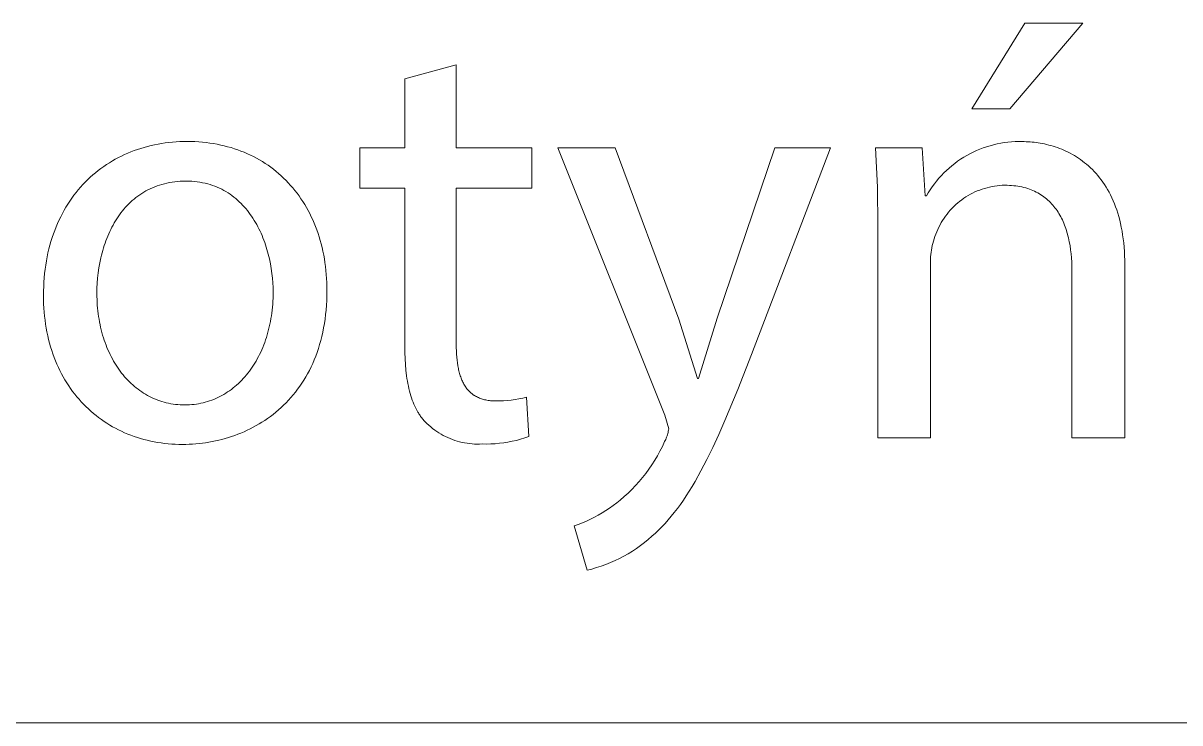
# Model space of a CAD drawing. Header units: millimetres. Extents: x 1434 to 4837, y 1889 to 4267.
# Drawn here: x 4309.4 to 4375.2, y 1889.5 to 1929.3 of the extents above; entities that cross this region are included whole.
import ezdxf

# ---------------------------------------------------------------- set-up
doc = ezdxf.new("R2010")
doc.units = ezdxf.units.MM
doc.header["$MEASUREMENT"] = 0
doc.layers.add('Domyślny', color=7, linetype='Continuous', true_color=0x000000)

msp = doc.modelspace()

# ---------------------------------------------------------------- linework, layer by layer
at = {"layer": 'Domyślny', "color": 18, "lineweight": 15, "true_color": 0x000000}
for p, q in [((4363.355, 1924.435), (4366.358, 1929.307)), ((4369.655, 1929.307), (4365.508, 1924.435)), ((4366.358, 1929.307), (4369.655, 1929.307)), ((4331.121, 1926.146), (4334.044, 1926.928)), ((4334.044, 1926.928), (4334.044, 1922.202)), ((4331.121, 1922.202), (4331.121, 1926.146)), ((4365.508, 1924.435), (4363.355, 1924.435)), ((4315.552, 1921.981), (4315.737, 1922.051)), ((4315.737, 1922.051), (4315.924, 1922.118)), ((4315.924, 1922.118), (4316.113, 1922.18)), ((4316.113, 1922.18), (4316.305, 1922.237)), ((4316.305, 1922.237), (4316.498, 1922.29)), ((4316.498, 1922.29), (4316.694, 1922.339)), ((4316.694, 1922.339), (4316.892, 1922.383)), ((4316.892, 1922.383), (4317.091, 1922.422)), ((4317.091, 1922.422), (4317.293, 1922.457)), ((4317.293, 1922.457), (4317.496, 1922.487)), ((4317.496, 1922.487), (4317.701, 1922.513)), ((4317.701, 1922.513), (4317.908, 1922.534)), ((4317.908, 1922.534), (4318.116, 1922.55)), ((4318.116, 1922.55), (4318.326, 1922.562)), ((4318.326, 1922.562), (4318.537, 1922.569)), ((4318.537, 1922.569), (4318.75, 1922.572)), ((4318.75, 1922.572), (4318.971, 1922.569)), ((4318.971, 1922.569), (4319.19, 1922.562)), ((4319.19, 1922.562), (4319.406, 1922.549)), ((4319.406, 1922.549), (4319.62, 1922.532)), ((4319.62, 1922.532), (4319.832, 1922.509)), ((4319.832, 1922.509), (4320.041, 1922.482)), ((4320.041, 1922.482), (4320.247, 1922.45)), ((4320.247, 1922.45), (4320.451, 1922.414)), ((4320.451, 1922.414), (4320.653, 1922.372)), ((4320.653, 1922.372), (4320.852, 1922.326)), ((4320.852, 1922.326), (4321.048, 1922.276)), ((4321.048, 1922.276), (4321.242, 1922.221)), ((4321.242, 1922.221), (4321.433, 1922.161)), ((4321.433, 1922.161), (4321.621, 1922.096)), ((4321.621, 1922.096), (4321.807, 1922.028)), ((4321.807, 1922.028), (4321.99, 1921.955)), ((4328.571, 1919.913), (4328.571, 1922.202)), ((4328.571, 1922.202), (4331.121, 1922.202)), ((4334.044, 1922.202), (4338.339, 1922.202)), ((4338.339, 1922.202), (4338.339, 1919.913)), ((4345.908, 1906.995), (4339.822, 1922.202)), ((4339.822, 1922.202), (4343.086, 1922.202)), ((4343.086, 1922.202), (4346.701, 1912.457)), ((4348.876, 1912.525), (4352.151, 1922.202)), ((4355.313, 1922.202), (4350.825, 1910.451)), ((4352.151, 1922.202), (4355.313, 1922.202)), ((4357.987, 1919.971), (4357.882, 1922.202)), ((4357.882, 1922.202), (4360.533, 1922.202)), ((4360.533, 1922.202), (4360.703, 1919.471)), ((4363.431, 1921.967), (4363.618, 1922.053)), ((4363.618, 1922.053), (4363.808, 1922.133)), ((4363.808, 1922.133), (4364, 1922.206)), ((4364, 1922.206), (4364.195, 1922.272)), ((4364.195, 1922.272), (4364.391, 1922.332)), ((4364.391, 1922.332), (4364.59, 1922.386)), ((4364.59, 1922.386), (4364.791, 1922.432)), ((4364.791, 1922.432), (4364.993, 1922.472)), ((4364.993, 1922.472), (4365.196, 1922.505)), ((4365.196, 1922.505), (4365.4, 1922.531)), ((4365.4, 1922.531), (4365.605, 1922.55)), ((4365.605, 1922.55), (4365.81, 1922.562)), ((4365.81, 1922.562), (4366.016, 1922.567)), ((4366.016, 1922.567), (4366.222, 1922.565)), ((4366.222, 1922.565), (4366.329, 1922.564)), ((4366.329, 1922.564), (4366.439, 1922.561)), ((4366.439, 1922.561), (4366.55, 1922.556)), ((4366.55, 1922.556), (4366.662, 1922.548)), ((4366.662, 1922.548), (4366.776, 1922.539)), ((4366.776, 1922.539), (4366.892, 1922.527)), ((4366.892, 1922.527), (4367.008, 1922.512)), ((4367.008, 1922.512), (4367.126, 1922.495)), ((4367.126, 1922.495), (4367.245, 1922.476)), ((4367.245, 1922.476), (4367.364, 1922.454)), ((4367.364, 1922.454), (4367.484, 1922.429)), ((4367.484, 1922.429), (4367.605, 1922.402)), ((4367.605, 1922.402), (4367.726, 1922.372)), ((4367.726, 1922.372), (4367.848, 1922.339)), ((4367.848, 1922.339), (4367.97, 1922.303)), ((4367.97, 1922.303), (4368.093, 1922.264)), ((4368.093, 1922.264), (4368.215, 1922.222)), ((4368.215, 1922.222), (4368.338, 1922.177)), ((4368.338, 1922.177), (4368.46, 1922.129)), ((4368.46, 1922.129), (4368.582, 1922.077)), ((4368.582, 1922.077), (4368.704, 1922.022)), ((4368.704, 1922.022), (4368.825, 1921.964)), ((4314.163, 1921.258), (4314.328, 1921.364)), ((4314.328, 1921.364), (4314.495, 1921.465)), ((4314.495, 1921.465), (4314.664, 1921.561)), ((4314.664, 1921.561), (4314.837, 1921.654)), ((4314.837, 1921.654), (4315.012, 1921.742)), ((4315.012, 1921.742), (4315.189, 1921.826)), ((4315.189, 1921.826), (4315.369, 1921.905)), ((4315.369, 1921.905), (4315.552, 1921.981)), ((4321.99, 1921.955), (4322.169, 1921.877)), ((4322.169, 1921.877), (4322.346, 1921.795)), ((4322.346, 1921.795), (4322.52, 1921.709)), ((4322.52, 1921.709), (4322.691, 1921.619)), ((4322.691, 1921.619), (4322.859, 1921.524)), ((4322.859, 1921.524), (4323.024, 1921.426)), ((4323.024, 1921.426), (4323.186, 1921.323)), ((4362.38, 1921.322), (4362.546, 1921.444)), ((4362.546, 1921.444), (4362.716, 1921.561)), ((4362.716, 1921.561), (4362.889, 1921.671)), ((4362.889, 1921.671), (4363.066, 1921.776)), ((4363.066, 1921.776), (4363.247, 1921.874)), ((4363.247, 1921.874), (4363.431, 1921.967)), ((4368.825, 1921.964), (4368.946, 1921.902)), ((4368.946, 1921.902), (4369.066, 1921.836)), ((4369.066, 1921.836), (4369.185, 1921.767)), ((4369.185, 1921.767), (4369.303, 1921.695)), ((4369.303, 1921.695), (4369.42, 1921.618)), ((4369.42, 1921.618), (4369.537, 1921.538)), ((4369.537, 1921.538), (4369.652, 1921.454)), ((4369.652, 1921.454), (4369.765, 1921.366)), ((4369.765, 1921.366), (4369.877, 1921.274)), ((4313.386, 1920.669), (4313.535, 1920.795)), ((4313.535, 1920.795), (4313.688, 1920.917)), ((4313.688, 1920.917), (4313.843, 1921.035)), ((4313.843, 1921.035), (4314.002, 1921.149)), ((4314.002, 1921.149), (4314.163, 1921.258)), ((4323.186, 1921.323), (4323.345, 1921.216)), ((4323.345, 1921.216), (4323.501, 1921.105)), ((4323.501, 1921.105), (4323.653, 1920.99)), ((4323.653, 1920.99), (4323.802, 1920.871)), ((4323.802, 1920.871), (4323.948, 1920.748)), ((4323.948, 1920.748), (4324.091, 1920.622)), ((4361.619, 1920.632), (4361.762, 1920.78)), ((4361.762, 1920.78), (4361.909, 1920.924)), ((4361.909, 1920.924), (4362.062, 1921.062)), ((4362.062, 1921.062), (4362.219, 1921.195)), ((4362.219, 1921.195), (4362.38, 1921.322)), ((4369.877, 1921.274), (4369.988, 1921.178)), ((4369.988, 1921.178), (4370.097, 1921.078)), ((4370.097, 1921.078), (4370.204, 1920.974)), ((4370.204, 1920.974), (4370.31, 1920.865)), ((4370.31, 1920.865), (4370.413, 1920.752)), ((4370.413, 1920.752), (4370.514, 1920.634)), ((4312.687, 1919.977), (4312.821, 1920.123)), ((4312.821, 1920.123), (4312.957, 1920.266)), ((4312.957, 1920.266), (4313.097, 1920.404)), ((4313.097, 1920.404), (4313.24, 1920.539)), ((4313.24, 1920.539), (4313.386, 1920.669)), ((4317.035, 1920.044), (4316.902, 1919.994)), ((4317.17, 1920.09), (4317.035, 1920.044)), ((4317.308, 1920.132), (4317.17, 1920.09)), ((4317.45, 1920.17), (4317.308, 1920.132)), ((4317.594, 1920.204), (4317.45, 1920.17)), ((4317.74, 1920.233), (4317.594, 1920.204)), ((4317.89, 1920.258), (4317.74, 1920.233)), ((4318.043, 1920.279), (4317.89, 1920.258)), ((4318.198, 1920.295), (4318.043, 1920.279)), ((4318.357, 1920.307), (4318.198, 1920.295)), ((4318.518, 1920.314), (4318.357, 1920.307)), ((4318.682, 1920.317), (4318.518, 1920.314)), ((4318.847, 1920.314), (4318.682, 1920.317)), ((4319.008, 1920.306), (4318.847, 1920.314)), ((4319.167, 1920.294), (4319.008, 1920.306)), ((4319.322, 1920.276), (4319.167, 1920.294)), ((4319.475, 1920.254), (4319.322, 1920.276)), ((4319.624, 1920.227), (4319.475, 1920.254)), ((4319.77, 1920.195), (4319.624, 1920.227)), ((4319.913, 1920.159), (4319.77, 1920.195)), ((4320.054, 1920.119), (4319.913, 1920.159)), ((4320.191, 1920.074), (4320.054, 1920.119)), ((4320.325, 1920.025), (4320.191, 1920.074)), ((4324.091, 1920.622), (4324.23, 1920.491)), ((4324.23, 1920.491), (4324.366, 1920.357)), ((4324.366, 1920.357), (4324.498, 1920.219)), ((4324.498, 1920.219), (4324.627, 1920.077)), ((4324.627, 1920.077), (4324.753, 1919.932)), ((4361.101, 1919.993), (4361.222, 1920.159)), ((4361.222, 1920.159), (4361.349, 1920.321)), ((4361.349, 1920.321), (4361.481, 1920.479)), ((4361.481, 1920.479), (4361.619, 1920.632)), ((4364.644, 1920.033), (4364.5, 1920.008)), ((4364.788, 1920.053), (4364.644, 1920.033)), ((4364.933, 1920.068), (4364.788, 1920.053)), ((4365.079, 1920.078), (4364.933, 1920.068)), ((4365.225, 1920.083), (4365.079, 1920.078)), ((4365.356, 1920.082), (4365.225, 1920.083)), ((4365.485, 1920.077), (4365.356, 1920.082)), ((4365.611, 1920.069), (4365.485, 1920.077)), ((4365.734, 1920.058), (4365.611, 1920.069)), ((4365.855, 1920.043), (4365.734, 1920.058)), ((4365.973, 1920.026), (4365.855, 1920.043)), ((4370.514, 1920.634), (4370.613, 1920.512)), ((4370.613, 1920.512), (4370.71, 1920.386)), ((4370.71, 1920.386), (4370.804, 1920.255)), ((4370.804, 1920.255), (4370.895, 1920.119)), ((4370.895, 1920.119), (4370.984, 1919.979)), ((4312.191, 1919.351), (4312.309, 1919.513)), ((4312.309, 1919.513), (4312.432, 1919.672)), ((4312.432, 1919.672), (4312.558, 1919.826)), ((4312.558, 1919.826), (4312.687, 1919.977)), ((4315.833, 1919.38), (4315.728, 1919.295)), ((4315.941, 1919.462), (4315.833, 1919.38)), ((4316.051, 1919.541), (4315.941, 1919.462)), ((4316.165, 1919.616), (4316.051, 1919.541)), ((4316.281, 1919.688), (4316.165, 1919.616)), ((4316.399, 1919.756), (4316.281, 1919.688)), ((4316.521, 1919.821), (4316.399, 1919.756)), ((4316.645, 1919.882), (4316.521, 1919.821)), ((4316.772, 1919.94), (4316.645, 1919.882)), ((4316.902, 1919.994), (4316.772, 1919.94)), ((4320.456, 1919.972), (4320.325, 1920.025)), ((4320.585, 1919.915), (4320.456, 1919.972)), ((4320.71, 1919.854), (4320.585, 1919.915)), ((4320.833, 1919.789), (4320.71, 1919.854)), ((4320.952, 1919.721), (4320.833, 1919.789)), ((4321.069, 1919.649), (4320.952, 1919.721)), ((4321.183, 1919.573), (4321.069, 1919.649)), ((4321.294, 1919.494), (4321.183, 1919.573)), ((4321.402, 1919.412), (4321.294, 1919.494)), ((4321.508, 1919.326), (4321.402, 1919.412)), ((4324.753, 1919.932), (4324.874, 1919.783)), ((4324.874, 1919.783), (4324.993, 1919.631)), ((4324.993, 1919.631), (4325.107, 1919.474)), ((4325.107, 1919.474), (4325.218, 1919.315)), ((4331.121, 1919.913), (4328.571, 1919.913)), ((4331.121, 1910.916), (4331.121, 1919.913)), ((4338.339, 1919.913), (4334.044, 1919.913)), ((4334.044, 1919.913), (4334.044, 1911.029)), ((4358.018, 1917.738), (4357.987, 1919.971)), ((4360.703, 1919.471), (4360.771, 1919.471)), ((4360.771, 1919.471), (4360.875, 1919.649)), ((4360.875, 1919.649), (4360.985, 1919.823)), ((4360.985, 1919.823), (4361.101, 1919.993)), ((4363.017, 1919.419), (4362.895, 1919.339)), ((4363.141, 1919.496), (4363.017, 1919.419)), ((4363.268, 1919.567), (4363.141, 1919.496)), ((4363.397, 1919.635), (4363.268, 1919.567)), ((4363.529, 1919.698), (4363.397, 1919.635)), ((4363.663, 1919.756), (4363.529, 1919.698)), ((4363.798, 1919.81), (4363.663, 1919.756)), ((4363.936, 1919.859), (4363.798, 1919.81)), ((4364.075, 1919.904), (4363.936, 1919.859)), ((4364.215, 1919.943), (4364.075, 1919.904)), ((4364.357, 1919.978), (4364.215, 1919.943)), ((4364.5, 1920.008), (4364.357, 1919.978)), ((4366.089, 1920.006), (4365.973, 1920.026)), ((4366.202, 1919.983), (4366.089, 1920.006)), ((4366.312, 1919.956), (4366.202, 1919.983)), ((4366.42, 1919.927), (4366.312, 1919.956)), ((4366.526, 1919.895), (4366.42, 1919.927)), ((4366.629, 1919.861), (4366.526, 1919.895)), ((4366.729, 1919.823), (4366.629, 1919.861)), ((4366.828, 1919.783), (4366.729, 1919.823)), ((4366.923, 1919.74), (4366.828, 1919.783)), ((4367.016, 1919.695), (4366.923, 1919.74)), ((4367.107, 1919.647), (4367.016, 1919.695)), ((4367.196, 1919.596), (4367.107, 1919.647)), ((4367.282, 1919.543), (4367.196, 1919.596)), ((4367.366, 1919.487), (4367.282, 1919.543)), ((4367.447, 1919.429), (4367.366, 1919.487)), ((4367.526, 1919.369), (4367.447, 1919.429)), ((4370.984, 1919.979), (4371.071, 1919.833)), ((4371.071, 1919.833), (4371.154, 1919.683)), ((4371.154, 1919.683), (4371.234, 1919.528)), ((4371.234, 1919.528), (4371.312, 1919.368)), ((4311.753, 1918.662), (4311.857, 1918.84)), ((4311.857, 1918.84), (4311.964, 1919.014)), ((4311.964, 1919.014), (4312.075, 1919.184)), ((4312.075, 1919.184), (4312.191, 1919.351)), ((4315.154, 1918.724), (4315.067, 1918.619)), ((4315.243, 1918.826), (4315.154, 1918.724)), ((4315.335, 1918.925), (4315.243, 1918.826)), ((4315.429, 1919.022), (4315.335, 1918.925)), ((4315.526, 1919.116), (4315.429, 1919.022)), ((4315.626, 1919.207), (4315.526, 1919.116)), ((4315.728, 1919.295), (4315.626, 1919.207)), ((4321.611, 1919.237), (4321.508, 1919.326)), ((4321.711, 1919.146), (4321.611, 1919.237)), ((4321.808, 1919.051), (4321.711, 1919.146)), ((4321.902, 1918.954), (4321.808, 1919.051)), ((4321.994, 1918.853), (4321.902, 1918.954)), ((4322.083, 1918.751), (4321.994, 1918.853)), ((4322.169, 1918.645), (4322.083, 1918.751)), ((4325.218, 1919.315), (4325.326, 1919.152)), ((4325.326, 1919.152), (4325.429, 1918.986)), ((4325.429, 1918.986), (4325.529, 1918.816)), ((4325.529, 1918.816), (4325.625, 1918.643)), ((4362.228, 1918.774), (4362.129, 1918.667)), ((4362.331, 1918.878), (4362.228, 1918.774)), ((4362.437, 1918.978), (4362.331, 1918.878)), ((4362.547, 1919.074), (4362.437, 1918.978)), ((4362.66, 1919.166), (4362.547, 1919.074)), ((4362.776, 1919.255), (4362.66, 1919.166)), ((4362.895, 1919.339), (4362.776, 1919.255)), ((4367.603, 1919.306), (4367.526, 1919.369)), ((4367.678, 1919.241), (4367.603, 1919.306)), ((4367.75, 1919.173), (4367.678, 1919.241)), ((4367.82, 1919.104), (4367.75, 1919.173)), ((4367.888, 1919.032), (4367.82, 1919.104)), ((4367.954, 1918.958), (4367.888, 1919.032)), ((4368.018, 1918.882), (4367.954, 1918.958)), ((4368.079, 1918.804), (4368.018, 1918.882)), ((4368.139, 1918.723), (4368.079, 1918.804)), ((4368.196, 1918.641), (4368.139, 1918.723)), ((4371.312, 1919.368), (4371.386, 1919.202)), ((4371.386, 1919.202), (4371.456, 1919.032)), ((4371.456, 1919.032), (4371.524, 1918.856)), ((4371.524, 1918.856), (4371.587, 1918.676)), ((4311.378, 1917.912), (4311.466, 1918.105)), ((4311.466, 1918.105), (4311.558, 1918.294)), ((4311.558, 1918.294), (4311.653, 1918.48)), ((4311.653, 1918.48), (4311.753, 1918.662)), ((4314.748, 1918.175), (4314.674, 1918.059)), ((4314.824, 1918.29), (4314.748, 1918.175)), ((4314.902, 1918.402), (4314.824, 1918.29)), ((4314.984, 1918.512), (4314.902, 1918.402)), ((4315.067, 1918.619), (4314.984, 1918.512)), ((4322.253, 1918.537), (4322.169, 1918.645)), ((4322.334, 1918.427), (4322.253, 1918.537)), ((4322.412, 1918.315), (4322.334, 1918.427)), ((4322.488, 1918.2), (4322.412, 1918.315)), ((4322.561, 1918.084), (4322.488, 1918.2)), ((4322.632, 1917.965), (4322.561, 1918.084)), ((4325.625, 1918.643), (4325.717, 1918.467)), ((4325.717, 1918.467), (4325.805, 1918.287)), ((4325.805, 1918.287), (4325.89, 1918.105)), ((4325.89, 1918.105), (4325.97, 1917.919)), ((4361.69, 1918.085), (4361.615, 1917.96)), ((4361.77, 1918.207), (4361.69, 1918.085)), ((4361.854, 1918.327), (4361.77, 1918.207)), ((4361.942, 1918.443), (4361.854, 1918.327)), ((4362.033, 1918.557), (4361.942, 1918.443)), ((4362.129, 1918.667), (4362.033, 1918.557)), ((4368.252, 1918.557), (4368.196, 1918.641)), ((4368.305, 1918.471), (4368.252, 1918.557)), ((4368.356, 1918.383), (4368.305, 1918.471)), ((4368.405, 1918.294), (4368.356, 1918.383)), ((4368.452, 1918.202), (4368.405, 1918.294)), ((4368.497, 1918.109), (4368.452, 1918.202)), ((4368.541, 1918.014), (4368.497, 1918.109)), ((4371.587, 1918.676), (4371.648, 1918.489)), ((4371.648, 1918.489), (4371.704, 1918.298)), ((4371.704, 1918.298), (4371.756, 1918.1)), ((4371.756, 1918.1), (4371.805, 1917.898)), ((4311.141, 1917.309), (4311.216, 1917.514)), ((4311.216, 1917.514), (4311.295, 1917.715)), ((4311.295, 1917.715), (4311.378, 1917.912)), ((4314.346, 1917.445), (4314.287, 1917.317)), ((4314.406, 1917.572), (4314.346, 1917.445)), ((4314.47, 1917.696), (4314.406, 1917.572)), ((4314.535, 1917.819), (4314.47, 1917.696)), ((4314.604, 1917.94), (4314.535, 1917.819)), ((4314.674, 1918.059), (4314.604, 1917.94)), ((4322.7, 1917.845), (4322.632, 1917.965)), ((4322.766, 1917.723), (4322.7, 1917.845)), ((4322.829, 1917.599), (4322.766, 1917.723)), ((4322.889, 1917.474), (4322.829, 1917.599)), ((4322.947, 1917.347), (4322.889, 1917.474)), ((4325.97, 1917.919), (4326.046, 1917.73)), ((4326.046, 1917.73), (4326.119, 1917.538)), ((4326.119, 1917.538), (4326.187, 1917.343)), ((4358.018, 1905.715), (4358.018, 1917.738)), ((4361.358, 1917.437), (4361.305, 1917.301)), ((4361.415, 1917.571), (4361.358, 1917.437)), ((4361.478, 1917.703), (4361.415, 1917.571)), ((4361.544, 1917.833), (4361.478, 1917.703)), ((4361.615, 1917.96), (4361.544, 1917.833)), ((4368.582, 1917.918), (4368.541, 1918.014)), ((4368.621, 1917.819), (4368.582, 1917.918)), ((4368.659, 1917.72), (4368.621, 1917.819)), ((4368.694, 1917.618), (4368.659, 1917.72)), ((4368.728, 1917.516), (4368.694, 1917.618)), ((4368.76, 1917.412), (4368.728, 1917.516)), ((4368.79, 1917.306), (4368.76, 1917.412)), ((4371.805, 1917.898), (4371.849, 1917.689)), ((4371.849, 1917.689), (4371.889, 1917.475)), ((4371.889, 1917.475), (4371.925, 1917.256)), ((4310.944, 1916.674), (4311.005, 1916.89)), ((4311.005, 1916.89), (4311.071, 1917.101)), ((4311.071, 1917.101), (4311.141, 1917.309)), ((4314.08, 1916.789), (4314.034, 1916.653)), ((4314.128, 1916.923), (4314.08, 1916.789)), ((4314.179, 1917.056), (4314.128, 1916.923)), ((4314.232, 1917.187), (4314.179, 1917.056)), ((4314.287, 1917.317), (4314.232, 1917.187)), ((4323.003, 1917.219), (4322.947, 1917.347)), ((4323.056, 1917.09), (4323.003, 1917.219)), ((4323.106, 1916.959), (4323.056, 1917.09)), ((4323.154, 1916.828), (4323.106, 1916.959)), ((4323.2, 1916.695), (4323.154, 1916.828)), ((4326.187, 1917.343), (4326.251, 1917.145)), ((4326.251, 1917.145), (4326.311, 1916.944)), ((4326.311, 1916.944), (4326.367, 1916.74)), ((4361.137, 1916.775), (4361.105, 1916.649)), ((4361.173, 1916.9), (4361.137, 1916.775)), ((4361.213, 1917.024), (4361.173, 1916.9)), ((4361.257, 1917.163), (4361.213, 1917.024)), ((4361.305, 1917.301), (4361.257, 1917.163)), ((4368.818, 1917.199), (4368.79, 1917.306)), ((4368.845, 1917.091), (4368.818, 1917.199)), ((4368.893, 1916.87), (4368.845, 1917.091)), ((4368.934, 1916.645), (4368.893, 1916.87)), ((4371.925, 1917.256), (4371.957, 1917.03)), ((4371.957, 1917.03), (4371.984, 1916.799)), ((4371.984, 1916.799), (4372.006, 1916.561)), ((4310.787, 1916.006), (4310.835, 1916.232)), ((4310.835, 1916.232), (4310.887, 1916.455)), ((4310.887, 1916.455), (4310.944, 1916.674)), ((4313.875, 1916.099), (4313.842, 1915.957)), ((4313.911, 1916.239), (4313.875, 1916.099)), ((4313.95, 1916.378), (4313.911, 1916.239)), ((4313.991, 1916.516), (4313.95, 1916.378)), ((4314.034, 1916.653), (4313.991, 1916.516)), ((4323.243, 1916.562), (4323.2, 1916.695)), ((4323.284, 1916.428), (4323.243, 1916.562)), ((4323.359, 1916.158), (4323.284, 1916.428)), ((4323.425, 1915.886), (4323.359, 1916.158)), ((4326.367, 1916.74), (4326.418, 1916.533)), ((4326.418, 1916.533), (4326.465, 1916.324)), ((4326.465, 1916.324), (4326.508, 1916.112)), ((4326.508, 1916.112), (4326.547, 1915.897)), ((4361.018, 1916.137), (4361.007, 1916.008)), ((4361.034, 1916.266), (4361.018, 1916.137)), ((4361.053, 1916.395), (4361.034, 1916.266)), ((4361.077, 1916.523), (4361.053, 1916.395)), ((4361.105, 1916.649), (4361.077, 1916.523)), ((4368.968, 1916.415), (4368.934, 1916.645)), ((4368.995, 1916.181), (4368.968, 1916.415)), ((4369.017, 1915.944), (4368.995, 1916.181)), ((4372.006, 1916.561), (4372.023, 1916.318)), ((4372.023, 1916.318), (4372.036, 1916.068)), ((4310.673, 1915.306), (4310.706, 1915.543)), ((4310.706, 1915.543), (4310.744, 1915.776)), ((4310.744, 1915.776), (4310.787, 1916.006)), ((4313.781, 1915.673), (4313.731, 1915.385)), ((4313.842, 1915.957), (4313.781, 1915.673)), ((4323.481, 1915.612), (4323.425, 1915.886)), ((4323.528, 1915.339), (4323.481, 1915.612)), ((4326.547, 1915.897), (4326.581, 1915.679)), ((4326.581, 1915.679), (4326.611, 1915.459)), ((4326.611, 1915.459), (4326.636, 1915.236)), ((4361, 1915.878), (4360.997, 1915.748)), ((4360.997, 1915.748), (4360.998, 1915.619)), ((4360.998, 1915.619), (4360.998, 1905.715)), ((4361.007, 1916.008), (4361, 1915.878)), ((4369.032, 1915.702), (4369.017, 1915.944)), ((4369.04, 1915.458), (4369.032, 1915.702)), ((4369.043, 1915.211), (4369.04, 1915.458)), ((4372.036, 1916.068), (4372.044, 1915.813)), ((4372.044, 1915.813), (4372.046, 1915.551)), ((4372.046, 1915.551), (4372.046, 1905.715)), ((4310.604, 1914.575), (4310.622, 1914.822)), ((4310.622, 1914.822), (4310.645, 1915.066)), ((4310.645, 1915.066), (4310.673, 1915.306)), ((4313.658, 1914.803), (4313.635, 1914.511)), ((4313.69, 1915.095), (4313.658, 1914.803)), ((4313.731, 1915.385), (4313.69, 1915.095)), ((4323.567, 1915.066), (4323.528, 1915.339)), ((4323.596, 1914.794), (4323.567, 1915.066)), ((4323.617, 1914.524), (4323.596, 1914.794)), ((4326.636, 1915.236), (4326.657, 1915.011)), ((4326.657, 1915.011), (4326.673, 1914.783)), ((4326.673, 1914.783), (4326.684, 1914.552)), ((4369.043, 1905.715), (4369.043, 1915.211)), ((4310.583, 1914.07), (4310.591, 1914.324)), ((4310.591, 1914.324), (4310.604, 1914.575)), ((4313.621, 1914.218), (4313.617, 1913.926)), ((4313.635, 1914.511), (4313.621, 1914.218)), ((4323.63, 1914.257), (4323.617, 1914.524)), ((4323.634, 1913.994), (4323.63, 1914.257)), ((4326.684, 1914.552), (4326.691, 1914.319)), ((4326.691, 1914.319), (4326.694, 1914.084)), ((4310.58, 1913.812), (4310.583, 1914.07)), ((4310.583, 1913.569), (4310.58, 1913.812)), ((4310.59, 1913.329), (4310.583, 1913.569)), ((4313.617, 1913.926), (4313.619, 1913.757)), ((4313.619, 1913.757), (4313.623, 1913.589)), ((4313.623, 1913.589), (4313.631, 1913.423)), ((4323.609, 1913.309), (4323.62, 1913.478)), ((4323.62, 1913.478), (4323.628, 1913.648)), ((4323.628, 1913.648), (4323.633, 1913.82)), ((4323.633, 1913.82), (4323.634, 1913.994)), ((4326.681, 1913.524), (4326.666, 1913.251)), ((4326.691, 1913.802), (4326.681, 1913.524)), ((4326.694, 1914.084), (4326.691, 1913.802)), ((4310.603, 1913.092), (4310.59, 1913.329)), ((4310.62, 1912.858), (4310.603, 1913.092)), ((4310.642, 1912.627), (4310.62, 1912.858)), ((4313.631, 1913.423), (4313.641, 1913.259)), ((4313.641, 1913.259), (4313.655, 1913.095)), ((4313.655, 1913.095), (4313.671, 1912.934)), ((4313.671, 1912.934), (4313.69, 1912.774)), ((4323.536, 1912.651), (4323.559, 1912.813)), ((4323.559, 1912.813), (4323.579, 1912.977)), ((4323.579, 1912.977), (4323.595, 1913.142)), ((4323.595, 1913.142), (4323.609, 1913.309)), ((4326.645, 1912.983), (4326.618, 1912.72)), ((4326.666, 1913.251), (4326.645, 1912.983)), ((4310.669, 1912.399), (4310.642, 1912.627)), ((4310.701, 1912.174), (4310.669, 1912.399)), ((4310.737, 1911.952), (4310.701, 1912.174)), ((4313.69, 1912.774), (4313.712, 1912.615)), ((4313.712, 1912.615), (4313.737, 1912.458)), ((4313.737, 1912.458), (4313.765, 1912.303)), ((4313.765, 1912.303), (4313.795, 1912.149)), ((4313.795, 1912.149), (4313.829, 1911.998)), ((4323.417, 1912.022), (4323.451, 1912.176)), ((4323.451, 1912.176), (4323.482, 1912.332)), ((4323.482, 1912.332), (4323.51, 1912.491)), ((4323.51, 1912.491), (4323.536, 1912.651)), ((4326.548, 1912.209), (4326.504, 1911.961)), ((4326.586, 1912.462), (4326.548, 1912.209)), ((4326.618, 1912.72), (4326.586, 1912.462)), ((4346.701, 1912.457), (4347.755, 1909.08)), ((4347.823, 1909.08), (4348.876, 1912.525)), ((4310.778, 1911.733), (4310.737, 1911.952)), ((4310.823, 1911.517), (4310.778, 1911.733)), ((4310.873, 1911.304), (4310.823, 1911.517)), ((4313.829, 1911.998), (4313.865, 1911.848)), ((4313.865, 1911.848), (4313.903, 1911.7)), ((4313.903, 1911.7), (4313.944, 1911.553)), ((4313.944, 1911.553), (4313.988, 1911.409)), ((4323.253, 1911.423), (4323.298, 1911.57)), ((4323.298, 1911.57), (4323.34, 1911.718)), ((4323.34, 1911.718), (4323.38, 1911.869)), ((4323.38, 1911.869), (4323.417, 1912.022)), ((4326.455, 1911.718), (4326.401, 1911.48)), ((4326.504, 1911.961), (4326.455, 1911.718)), ((4310.927, 1911.094), (4310.873, 1911.304)), ((4310.986, 1910.888), (4310.927, 1911.094)), ((4311.049, 1910.685), (4310.986, 1910.888)), ((4313.988, 1911.409), (4314.035, 1911.267)), ((4314.035, 1911.267), (4314.084, 1911.127)), ((4314.084, 1911.127), (4314.135, 1910.988)), ((4314.135, 1910.988), (4314.189, 1910.852)), ((4314.189, 1910.852), (4314.246, 1910.718)), ((4322.99, 1910.724), (4323.047, 1910.859)), ((4323.047, 1910.859), (4323.103, 1910.997)), ((4323.103, 1910.997), (4323.155, 1911.137)), ((4323.155, 1911.137), (4323.205, 1911.279)), ((4323.205, 1911.279), (4323.253, 1911.423)), ((4326.277, 1911.017), (4326.208, 1910.793)), ((4326.342, 1911.246), (4326.277, 1911.017)), ((4326.401, 1911.48), (4326.342, 1911.246)), ((4331.125, 1910.558), (4331.121, 1910.916)), ((4334.044, 1911.029), (4334.046, 1910.84)), ((4334.046, 1910.84), (4334.052, 1910.655)), ((4311.117, 1910.485), (4311.049, 1910.685)), ((4311.188, 1910.289), (4311.117, 1910.485)), ((4311.264, 1910.096), (4311.188, 1910.289)), ((4314.246, 1910.718), (4314.305, 1910.586)), ((4314.305, 1910.586), (4314.366, 1910.457)), ((4314.366, 1910.457), (4314.43, 1910.329)), ((4314.43, 1910.329), (4314.496, 1910.204)), ((4314.496, 1910.204), (4314.565, 1910.082)), ((4322.665, 1910.081), (4322.734, 1910.205)), ((4322.734, 1910.205), (4322.802, 1910.331)), ((4322.802, 1910.331), (4322.867, 1910.459)), ((4322.867, 1910.459), (4322.929, 1910.59)), ((4322.929, 1910.59), (4322.99, 1910.724)), ((4326.055, 1910.36), (4325.971, 1910.15)), ((4326.134, 1910.574), (4326.055, 1910.36)), ((4326.208, 1910.793), (4326.134, 1910.574)), ((4331.136, 1910.211), (4331.125, 1910.558)), ((4331.156, 1909.876), (4331.136, 1910.211)), ((4334.052, 1910.655), (4334.06, 1910.476)), ((4334.06, 1910.476), (4334.073, 1910.302)), ((4334.073, 1910.302), (4334.09, 1910.134)), ((4350.825, 1910.451), (4350.048, 1908.454)), ((4311.344, 1909.906), (4311.264, 1910.096)), ((4311.427, 1909.72), (4311.344, 1909.906)), ((4311.515, 1909.537), (4311.427, 1909.72)), ((4311.607, 1909.357), (4311.515, 1909.537)), ((4314.565, 1910.082), (4314.636, 1909.961)), ((4314.636, 1909.961), (4314.709, 1909.843)), ((4314.709, 1909.843), (4314.784, 1909.728)), ((4314.784, 1909.728), (4314.862, 1909.615)), ((4314.862, 1909.615), (4314.942, 1909.505)), ((4322.282, 1909.501), (4322.363, 1909.612)), ((4322.363, 1909.612), (4322.442, 1909.725)), ((4322.442, 1909.725), (4322.518, 1909.841)), ((4322.518, 1909.841), (4322.593, 1909.96)), ((4322.593, 1909.96), (4322.665, 1910.081)), ((4325.693, 1909.55), (4325.592, 1909.359)), ((4325.79, 1909.745), (4325.693, 1909.55)), ((4325.883, 1909.945), (4325.79, 1909.745)), ((4325.971, 1910.15), (4325.883, 1909.945)), ((4331.184, 1909.552), (4331.156, 1909.876)), ((4331.22, 1909.239), (4331.184, 1909.552)), ((4334.09, 1910.134), (4334.11, 1909.971)), ((4334.11, 1909.971), (4334.134, 1909.813)), ((4334.134, 1909.813), (4334.163, 1909.661)), ((4334.163, 1909.661), (4334.178, 1909.587)), ((4334.178, 1909.587), (4334.195, 1909.515)), ((4334.195, 1909.515), (4334.213, 1909.444)), ((4311.703, 1909.181), (4311.607, 1909.357)), ((4311.802, 1909.009), (4311.703, 1909.181)), ((4311.906, 1908.84), (4311.802, 1909.009)), ((4314.942, 1909.505), (4315.024, 1909.397)), ((4315.024, 1909.397), (4315.108, 1909.292)), ((4315.108, 1909.292), (4315.194, 1909.19)), ((4315.194, 1909.19), (4315.282, 1909.09)), ((4315.282, 1909.09), (4315.372, 1908.993)), ((4315.372, 1908.993), (4315.465, 1908.899)), ((4315.465, 1908.899), (4315.559, 1908.808)), ((4321.658, 1908.803), (4321.753, 1908.894)), ((4321.753, 1908.894), (4321.847, 1908.988)), ((4321.847, 1908.988), (4321.938, 1909.085)), ((4321.938, 1909.085), (4322.027, 1909.185)), ((4322.027, 1909.185), (4322.114, 1909.288)), ((4322.114, 1909.288), (4322.199, 1909.393)), ((4322.199, 1909.393), (4322.282, 1909.501)), ((4325.377, 1908.991), (4325.264, 1908.814)), ((4325.487, 1909.173), (4325.377, 1908.991)), ((4325.592, 1909.359), (4325.487, 1909.173)), ((4331.242, 1909.087), (4331.22, 1909.239)), ((4331.266, 1908.939), (4331.242, 1909.087)), ((4331.292, 1908.793), (4331.266, 1908.939)), ((4334.213, 1909.444), (4334.232, 1909.374)), ((4334.232, 1909.374), (4334.252, 1909.306)), ((4334.252, 1909.306), (4334.273, 1909.239)), ((4334.273, 1909.239), (4334.295, 1909.174)), ((4334.295, 1909.174), (4334.319, 1909.11)), ((4334.319, 1909.11), (4334.343, 1909.047)), ((4334.343, 1909.047), (4334.369, 1908.986)), ((4334.369, 1908.986), (4334.396, 1908.927)), ((4334.396, 1908.927), (4334.424, 1908.869)), ((4334.424, 1908.869), (4334.453, 1908.812)), ((4347.755, 1909.08), (4347.823, 1909.08)), ((4312.012, 1908.674), (4311.906, 1908.84)), ((4312.123, 1908.513), (4312.012, 1908.674)), ((4312.237, 1908.355), (4312.123, 1908.513)), ((4312.355, 1908.2), (4312.237, 1908.355)), ((4312.476, 1908.049), (4312.355, 1908.2)), ((4315.559, 1908.808), (4315.655, 1908.72)), ((4315.655, 1908.72), (4315.753, 1908.635)), ((4315.753, 1908.635), (4315.853, 1908.552)), ((4315.853, 1908.552), (4315.955, 1908.473)), ((4315.955, 1908.473), (4316.059, 1908.397)), ((4316.059, 1908.397), (4316.165, 1908.324)), ((4316.165, 1908.324), (4316.272, 1908.254)), ((4316.272, 1908.254), (4316.381, 1908.187)), ((4320.832, 1908.183), (4320.941, 1908.249)), ((4320.941, 1908.249), (4321.049, 1908.319)), ((4321.049, 1908.319), (4321.155, 1908.392)), ((4321.155, 1908.392), (4321.259, 1908.468)), ((4321.259, 1908.468), (4321.362, 1908.547)), ((4321.362, 1908.547), (4321.462, 1908.629)), ((4321.462, 1908.629), (4321.561, 1908.715)), ((4321.561, 1908.715), (4321.658, 1908.803)), ((4324.901, 1908.312), (4324.773, 1908.153)), ((4325.026, 1908.475), (4324.901, 1908.312)), ((4325.147, 1908.642), (4325.026, 1908.475)), ((4325.264, 1908.814), (4325.147, 1908.642)), ((4331.32, 1908.65), (4331.292, 1908.793)), ((4331.351, 1908.51), (4331.32, 1908.65)), ((4331.384, 1908.373), (4331.351, 1908.51)), ((4331.42, 1908.24), (4331.384, 1908.373)), ((4331.458, 1908.109), (4331.42, 1908.24)), ((4334.453, 1908.812), (4334.483, 1908.757)), ((4334.483, 1908.757), (4334.515, 1908.703)), ((4334.515, 1908.703), (4334.547, 1908.651)), ((4334.547, 1908.651), (4334.581, 1908.6)), ((4334.581, 1908.6), (4334.616, 1908.551)), ((4334.616, 1908.551), (4334.653, 1908.504)), ((4334.653, 1908.504), (4334.691, 1908.458)), ((4334.691, 1908.458), (4334.729, 1908.413)), ((4334.729, 1908.413), (4334.77, 1908.37)), ((4334.77, 1908.37), (4334.811, 1908.329)), ((4334.811, 1908.329), (4334.854, 1908.289)), ((4334.854, 1908.289), (4334.898, 1908.25)), ((4334.898, 1908.25), (4334.921, 1908.232)), ((4334.921, 1908.232), (4334.943, 1908.213)), ((4334.943, 1908.213), (4334.967, 1908.196)), ((4350.048, 1908.454), (4349.32, 1906.697)), ((4312.601, 1907.902), (4312.476, 1908.049)), ((4312.729, 1907.759), (4312.601, 1907.902)), ((4312.861, 1907.62), (4312.729, 1907.759)), ((4312.995, 1907.484), (4312.861, 1907.62)), ((4316.381, 1908.187), (4316.492, 1908.123)), ((4316.492, 1908.123), (4316.605, 1908.063)), ((4316.605, 1908.063), (4316.719, 1908.006)), ((4316.719, 1908.006), (4316.835, 1907.953)), ((4316.835, 1907.953), (4316.953, 1907.902)), ((4316.953, 1907.902), (4317.072, 1907.856)), ((4317.072, 1907.856), (4317.192, 1907.813)), ((4317.192, 1907.813), (4317.315, 1907.773)), ((4317.315, 1907.773), (4317.438, 1907.737)), ((4317.438, 1907.737), (4317.563, 1907.704)), ((4317.563, 1907.704), (4317.69, 1907.676)), ((4317.69, 1907.676), (4317.818, 1907.65)), ((4317.818, 1907.65), (4317.947, 1907.629)), ((4317.947, 1907.629), (4318.078, 1907.611)), ((4318.078, 1907.611), (4318.21, 1907.598)), ((4318.21, 1907.598), (4318.344, 1907.588)), ((4318.344, 1907.588), (4318.478, 1907.582)), ((4318.478, 1907.582), (4318.614, 1907.58)), ((4318.614, 1907.58), (4318.748, 1907.582)), ((4318.748, 1907.582), (4318.881, 1907.588)), ((4318.881, 1907.588), (4319.013, 1907.598)), ((4319.013, 1907.598), (4319.143, 1907.611)), ((4319.143, 1907.611), (4319.272, 1907.629)), ((4319.272, 1907.629), (4319.401, 1907.65)), ((4319.401, 1907.65), (4319.527, 1907.675)), ((4319.527, 1907.675), (4319.653, 1907.703)), ((4319.653, 1907.703), (4319.777, 1907.735)), ((4319.777, 1907.735), (4319.9, 1907.771)), ((4319.9, 1907.771), (4320.022, 1907.81)), ((4320.022, 1907.81), (4320.142, 1907.853)), ((4320.142, 1907.853), (4320.261, 1907.9)), ((4320.261, 1907.9), (4320.378, 1907.95)), ((4320.378, 1907.95), (4320.494, 1908.003)), ((4320.494, 1908.003), (4320.608, 1908.059)), ((4320.608, 1908.059), (4320.721, 1908.119)), ((4320.721, 1908.119), (4320.832, 1908.183)), ((4324.227, 1907.564), (4324.083, 1907.428)), ((4324.369, 1907.705), (4324.227, 1907.564)), ((4324.507, 1907.85), (4324.369, 1907.705)), ((4324.641, 1907.999), (4324.507, 1907.85)), ((4324.773, 1908.153), (4324.641, 1907.999)), ((4331.499, 1907.982), (4331.458, 1908.109)), ((4331.543, 1907.858), (4331.499, 1907.982)), ((4331.589, 1907.737), (4331.543, 1907.858)), ((4331.637, 1907.619), (4331.589, 1907.737)), ((4331.688, 1907.504), (4331.637, 1907.619)), ((4334.967, 1908.196), (4334.99, 1908.178)), ((4334.99, 1908.178), (4335.014, 1908.161)), ((4335.014, 1908.161), (4335.038, 1908.144)), ((4335.038, 1908.144), (4335.063, 1908.128)), ((4335.063, 1908.128), (4335.088, 1908.112)), ((4335.088, 1908.112), (4335.139, 1908.082)), ((4335.139, 1908.082), (4335.191, 1908.053)), ((4335.191, 1908.053), (4335.244, 1908.026)), ((4335.244, 1908.026), (4335.299, 1908)), ((4335.299, 1908), (4335.356, 1907.976)), ((4335.356, 1907.976), (4335.414, 1907.953)), ((4335.414, 1907.953), (4335.473, 1907.932)), ((4335.473, 1907.932), (4335.534, 1907.913)), ((4335.534, 1907.913), (4335.596, 1907.896)), ((4335.596, 1907.896), (4335.659, 1907.88)), ((4335.659, 1907.88), (4335.724, 1907.865)), ((4335.724, 1907.865), (4335.791, 1907.853)), ((4335.791, 1907.853), (4335.859, 1907.842)), ((4335.859, 1907.842), (4335.929, 1907.832)), ((4335.929, 1907.832), (4336, 1907.825)), ((4336, 1907.825), (4336.072, 1907.819)), ((4336.072, 1907.819), (4336.146, 1907.815)), ((4336.146, 1907.815), (4336.222, 1907.812)), ((4336.222, 1907.812), (4336.299, 1907.811)), ((4336.299, 1907.811), (4336.518, 1907.813)), ((4336.518, 1907.813), (4336.737, 1907.821)), ((4336.737, 1907.821), (4336.956, 1907.837)), ((4336.956, 1907.837), (4337.174, 1907.861)), ((4337.174, 1907.861), (4337.39, 1907.891)), ((4337.39, 1907.891), (4337.606, 1907.929)), ((4337.606, 1907.929), (4337.82, 1907.974)), ((4337.82, 1907.974), (4338.033, 1908.026)), ((4338.033, 1908.026), (4338.169, 1905.783)), ((4313.133, 1907.352), (4312.995, 1907.484)), ((4313.274, 1907.224), (4313.133, 1907.352)), ((4313.418, 1907.1), (4313.274, 1907.224)), ((4313.566, 1906.98), (4313.418, 1907.1)), ((4313.716, 1906.864), (4313.566, 1906.98)), ((4323.478, 1906.929), (4323.321, 1906.815)), ((4323.633, 1907.047), (4323.478, 1906.929)), ((4323.786, 1907.17), (4323.633, 1907.047)), ((4323.936, 1907.297), (4323.786, 1907.17)), ((4324.083, 1907.428), (4323.936, 1907.297)), ((4331.742, 1907.393), (4331.688, 1907.504)), ((4331.799, 1907.285), (4331.742, 1907.393)), ((4331.859, 1907.18), (4331.799, 1907.285)), ((4331.89, 1907.129), (4331.859, 1907.18)), ((4331.921, 1907.078), (4331.89, 1907.129)), ((4331.953, 1907.029), (4331.921, 1907.078)), ((4331.986, 1906.98), (4331.953, 1907.029)), ((4332.02, 1906.932), (4331.986, 1906.98)), ((4332.054, 1906.885), (4332.02, 1906.932)), ((4332.09, 1906.839), (4332.054, 1906.885)), ((4346.123, 1906.225), (4345.908, 1906.995)), ((4313.869, 1906.752), (4313.716, 1906.864)), ((4314.025, 1906.644), (4313.869, 1906.752)), ((4314.184, 1906.54), (4314.025, 1906.644)), ((4314.345, 1906.44), (4314.184, 1906.54)), ((4314.51, 1906.344), (4314.345, 1906.44)), ((4314.677, 1906.252), (4314.51, 1906.344)), ((4314.846, 1906.165), (4314.677, 1906.252)), ((4322.327, 1906.223), (4322.155, 1906.14)), ((4322.498, 1906.311), (4322.327, 1906.223)), ((4322.667, 1906.403), (4322.498, 1906.311)), ((4322.833, 1906.5), (4322.667, 1906.403)), ((4322.998, 1906.601), (4322.833, 1906.5)), ((4323.16, 1906.706), (4322.998, 1906.601)), ((4323.321, 1906.815), (4323.16, 1906.706)), ((4332.126, 1906.794), (4332.09, 1906.839)), ((4332.162, 1906.749), (4332.126, 1906.794)), ((4332.2, 1906.706), (4332.162, 1906.749)), ((4332.238, 1906.663), (4332.2, 1906.706)), ((4332.277, 1906.621), (4332.238, 1906.663)), ((4332.378, 1906.52), (4332.277, 1906.621)), ((4332.483, 1906.422), (4332.378, 1906.52)), ((4332.592, 1906.328), (4332.483, 1906.422)), ((4332.703, 1906.238), (4332.592, 1906.328)), ((4332.817, 1906.151), (4332.703, 1906.238)), ((4346.112, 1906.156), (4346.123, 1906.225)), ((4349.32, 1906.697), (4348.971, 1905.902)), ((4315.018, 1906.081), (4314.846, 1906.165)), ((4315.193, 1906.002), (4315.018, 1906.081)), ((4315.37, 1905.928), (4315.193, 1906.002)), ((4315.55, 1905.857), (4315.37, 1905.928)), ((4315.731, 1905.791), (4315.55, 1905.857)), ((4315.915, 1905.729), (4315.731, 1905.791)), ((4316.102, 1905.672), (4315.915, 1905.729)), ((4316.29, 1905.619), (4316.102, 1905.672)), ((4316.481, 1905.57), (4316.29, 1905.619)), ((4316.673, 1905.526), (4316.481, 1905.57)), ((4320.54, 1905.576), (4320.355, 1905.534)), ((4320.724, 1905.622), (4320.54, 1905.576)), ((4320.907, 1905.672), (4320.724, 1905.622)), ((4321.089, 1905.727), (4320.907, 1905.672)), ((4321.27, 1905.785), (4321.089, 1905.727)), ((4321.449, 1905.847), (4321.27, 1905.785)), ((4321.628, 1905.914), (4321.449, 1905.847)), ((4321.805, 1905.985), (4321.628, 1905.914)), ((4321.981, 1906.06), (4321.805, 1905.985)), ((4322.155, 1906.14), (4321.981, 1906.06)), ((4332.935, 1906.069), (4332.817, 1906.151)), ((4333.055, 1905.991), (4332.935, 1906.069)), ((4333.178, 1905.916), (4333.055, 1905.991)), ((4333.303, 1905.847), (4333.178, 1905.916)), ((4333.431, 1905.781), (4333.303, 1905.847)), ((4333.561, 1905.72), (4333.431, 1905.781)), ((4333.693, 1905.664), (4333.561, 1905.72)), ((4333.826, 1905.612), (4333.693, 1905.664)), ((4333.962, 1905.564), (4333.826, 1905.612)), ((4337.465, 1905.568), (4337.226, 1905.513)), ((4337.702, 1905.632), (4337.465, 1905.568)), ((4337.937, 1905.703), (4337.702, 1905.632)), ((4338.169, 1905.783), (4337.937, 1905.703)), ((4345.917, 1905.561), (4345.948, 1905.624)), ((4345.948, 1905.624), (4345.976, 1905.688)), ((4345.976, 1905.688), (4346.002, 1905.753)), ((4346.002, 1905.753), (4346.026, 1905.818)), ((4346.026, 1905.818), (4346.047, 1905.884)), ((4346.047, 1905.884), (4346.067, 1905.951)), ((4346.067, 1905.951), (4346.084, 1906.019)), ((4346.084, 1906.019), (4346.099, 1906.087)), ((4346.099, 1906.087), (4346.112, 1906.156)), ((4348.971, 1905.902), (4348.628, 1905.161)), ((4360.998, 1905.715), (4358.018, 1905.715)), ((4372.046, 1905.715), (4369.043, 1905.715)), ((4316.868, 1905.487), (4316.673, 1905.526)), ((4317.064, 1905.452), (4316.868, 1905.487)), ((4317.263, 1905.421), (4317.064, 1905.452)), ((4317.463, 1905.395), (4317.263, 1905.421)), ((4317.665, 1905.374), (4317.463, 1905.395)), ((4317.869, 1905.358), (4317.665, 1905.374)), ((4318.074, 1905.346), (4317.869, 1905.358)), ((4318.281, 1905.339), (4318.074, 1905.346)), ((4318.49, 1905.336), (4318.281, 1905.339)), ((4318.676, 1905.338), (4318.49, 1905.336)), ((4318.863, 1905.344), (4318.676, 1905.338)), ((4319.05, 1905.354), (4318.863, 1905.344)), ((4319.237, 1905.368), (4319.05, 1905.354)), ((4319.424, 1905.385), (4319.237, 1905.368)), ((4319.611, 1905.407), (4319.424, 1905.385)), ((4319.798, 1905.433), (4319.611, 1905.407)), ((4319.984, 1905.463), (4319.798, 1905.433)), ((4320.17, 1905.496), (4319.984, 1905.463)), ((4320.355, 1905.534), (4320.17, 1905.496)), ((4334.099, 1905.522), (4333.962, 1905.564)), ((4334.237, 1905.484), (4334.099, 1905.522)), ((4334.377, 1905.451), (4334.237, 1905.484)), ((4334.518, 1905.423), (4334.377, 1905.451)), ((4334.659, 1905.4), (4334.518, 1905.423)), ((4334.801, 1905.381), (4334.659, 1905.4)), ((4334.944, 1905.368), (4334.801, 1905.381)), ((4335.087, 1905.359), (4334.944, 1905.368)), ((4335.231, 1905.356), (4335.087, 1905.359)), ((4335.374, 1905.357), (4335.231, 1905.356)), ((4335.518, 1905.363), (4335.374, 1905.357)), ((4335.763, 1905.359), (4335.518, 1905.363)), ((4336.009, 1905.364), (4335.763, 1905.359)), ((4336.254, 1905.377), (4336.009, 1905.364)), ((4336.498, 1905.398), (4336.254, 1905.377)), ((4336.742, 1905.428), (4336.498, 1905.398)), ((4336.985, 1905.467), (4336.742, 1905.428)), ((4337.226, 1905.513), (4336.985, 1905.467)), ((4345.48, 1904.691), (4345.624, 1904.956)), ((4345.624, 1904.956), (4345.759, 1905.225)), ((4345.759, 1905.225), (4345.885, 1905.499)), ((4345.885, 1905.499), (4345.917, 1905.561)), ((4348.628, 1905.161), (4348.29, 1904.47)), ((4345.166, 1904.177), (4345.328, 1904.431)), ((4345.328, 1904.431), (4345.48, 1904.691)), ((4348.29, 1904.47), (4347.956, 1903.827)), ((4344.632, 1903.447), (4344.818, 1903.684)), ((4344.818, 1903.684), (4344.997, 1903.927)), ((4344.997, 1903.927), (4345.166, 1904.177)), ((4347.956, 1903.827), (4347.623, 1903.229)), ((4344.027, 1902.775), (4344.237, 1902.993)), ((4344.237, 1902.993), (4344.438, 1903.217)), ((4344.438, 1903.217), (4344.632, 1903.447)), ((4347.456, 1902.947), (4347.289, 1902.675)), ((4347.623, 1903.229), (4347.456, 1902.947)), ((4343.358, 1902.168), (4343.588, 1902.363)), ((4343.588, 1902.363), (4343.811, 1902.565)), ((4343.811, 1902.565), (4344.027, 1902.775)), ((4347.121, 1902.413), (4346.953, 1902.161)), ((4347.289, 1902.675), (4347.121, 1902.413)), ((4342.551, 1901.57), (4342.76, 1901.709)), ((4342.76, 1901.709), (4342.964, 1901.856)), ((4342.964, 1901.856), (4343.163, 1902.009)), ((4343.163, 1902.009), (4343.358, 1902.168)), ((4346.612, 1901.685), (4346.44, 1901.461)), ((4346.783, 1901.919), (4346.612, 1901.685)), ((4346.953, 1902.161), (4346.783, 1901.919)), ((4341.213, 1900.878), (4341.445, 1900.975)), ((4341.445, 1900.975), (4341.673, 1901.08)), ((4341.673, 1901.08), (4341.898, 1901.191)), ((4341.898, 1901.191), (4342.12, 1901.31)), ((4342.12, 1901.31), (4342.337, 1901.437)), ((4342.337, 1901.437), (4342.551, 1901.57)), ((4346.09, 1901.039), (4345.911, 1900.839)), ((4346.266, 1901.246), (4346.09, 1901.039)), ((4346.44, 1901.461), (4346.266, 1901.246)), ((4340.74, 1900.706), (4340.978, 1900.788)), ((4341.477, 1898.179), (4340.74, 1900.706)), ((4340.978, 1900.788), (4341.213, 1900.878)), ((4345.547, 1900.464), (4345.361, 1900.287)), ((4345.73, 1900.648), (4345.547, 1900.464)), ((4345.911, 1900.839), (4345.73, 1900.648)), ((4344.742, 1899.753), (4344.519, 1899.582)), ((4344.96, 1899.931), (4344.742, 1899.753)), ((4345.171, 1900.117), (4344.96, 1899.931)), ((4345.361, 1900.287), (4345.171, 1900.117)), ((4343.816, 1899.117), (4343.572, 1898.978)), ((4344.056, 1899.264), (4343.816, 1899.117)), ((4344.29, 1899.419), (4344.056, 1899.264)), ((4344.519, 1899.582), (4344.29, 1899.419)), ((4342.287, 1898.412), (4342.02, 1898.325)), ((4342.552, 1898.507), (4342.287, 1898.412)), ((4342.813, 1898.612), (4342.552, 1898.507)), ((4343.07, 1898.725), (4342.813, 1898.612)), ((4343.323, 1898.847), (4343.07, 1898.725)), ((4343.572, 1898.978), (4343.323, 1898.847)), ((4341.75, 1898.247), (4341.477, 1898.179)), ((4342.02, 1898.325), (4341.75, 1898.247)), ((4834.107, 1889.491), (1434.42, 1889.491)), ((4834.107, 1889.491), (3551.346, 1889.491))]:
    msp.add_line(p, q, dxfattribs=at)

doc.saveas('drawing.dxf')
